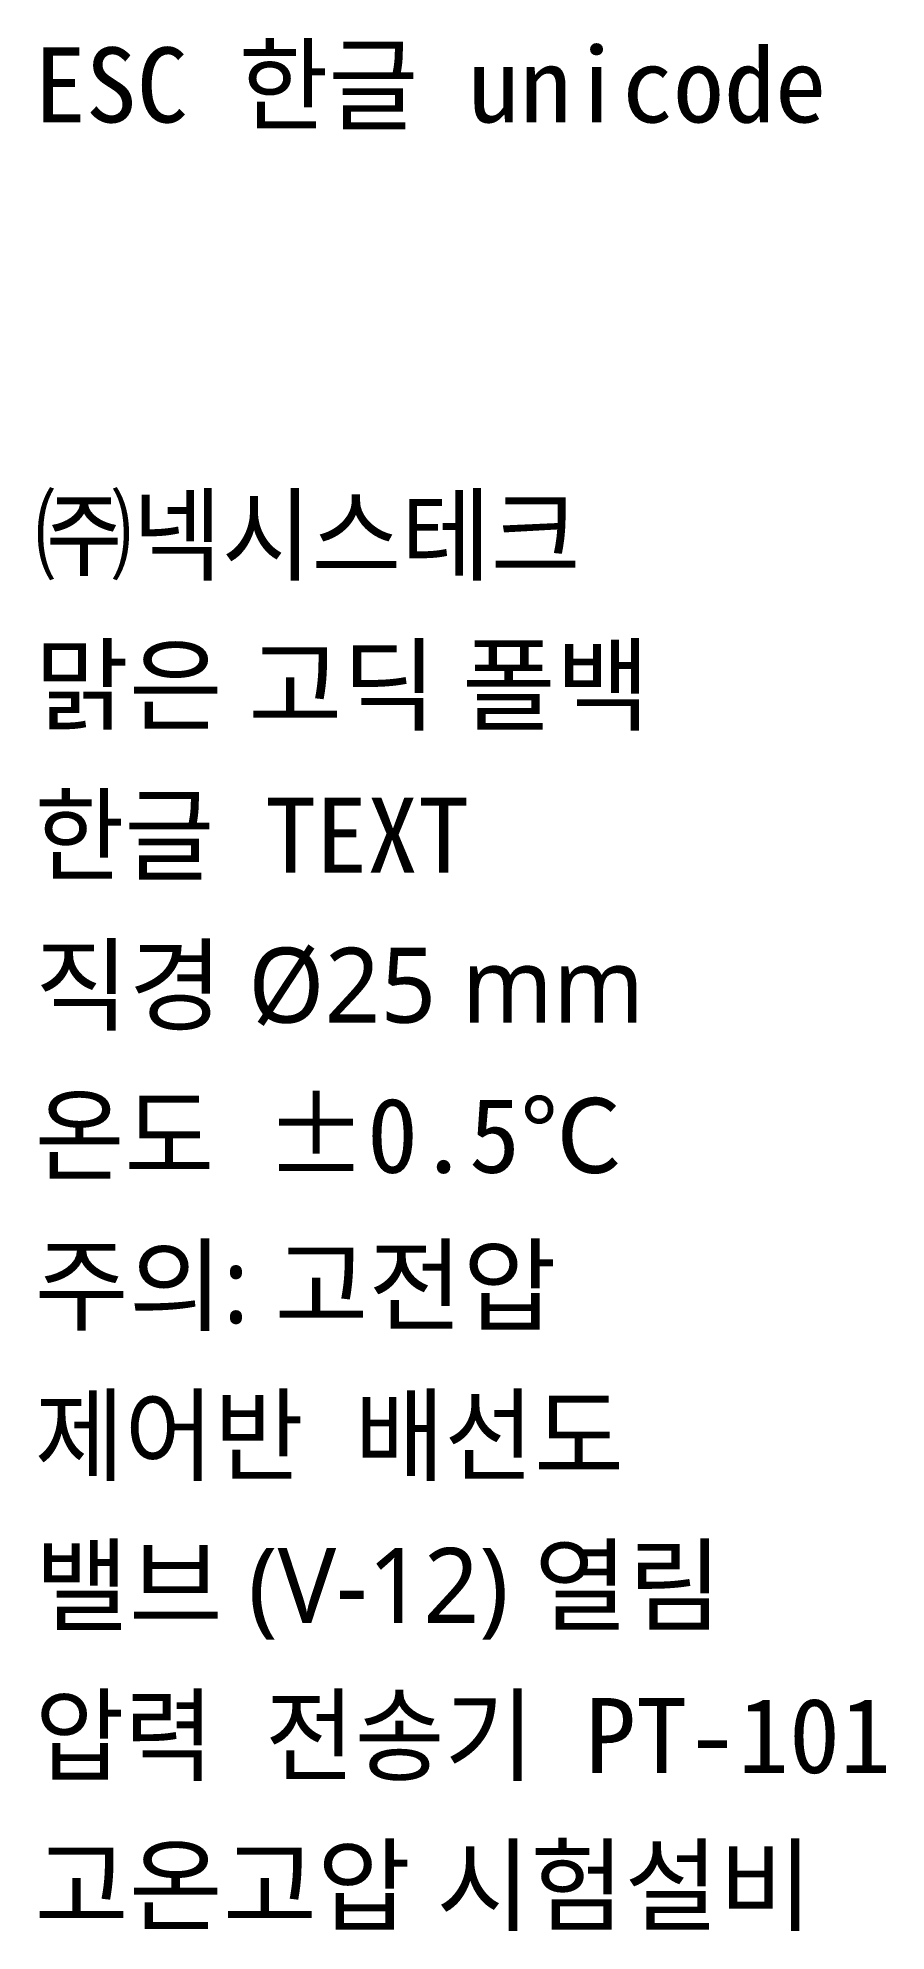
# Model space of a CAD drawing. Header units: millimetres. Extents: x 0 to 245, y -20 to 126.
# Drawn here: x 0.2 to 56.8, y -0.5 to 125.6 of the extents above; entities outside this region: 2.
import ezdxf

# ---------------------------------------------------------------- set-up
doc = ezdxf.new("R2010")
doc.units = ezdxf.units.MM
doc.layers.add('TEXT', color=3, linetype='Continuous')
doc.styles.add('KOR', font='malgun.ttf')

msp = doc.modelspace()

# ---------------------------------------------------------------- texts
at = {"layer": 'TEXT'}
for s, p in [('ESC 한글 unicode', (0, 120)), ('㈜넥시스테크', (0, 90)), ('한글 TEXT', (0, 70)), ('온도 ±0.5℃', (0, 50)), ('제어반 배선도', (0, 30)), ('압력 전송기 PT-101', (0, 10))]:
    msp.add_text(s, height=5, dxfattribs=at).set_placement(p)
at = {"layer": 'TEXT', "style": 'KOR'}
for s, p in [('맑은 고딕 폴백', (0, 80)), ('직경 Ø25 mm', (0, 60)), ('주의: 고전압', (0, 40)), ('밸브 (V-12) 열림', (0, 20)), ('고온고압 시험설비', (0, 0))]:
    msp.add_text(s, height=5, dxfattribs=at).set_placement(p)
at = {"layer": 'TEXT', "char_height": 4, "attachment_point": 1}
for s, insert, width in [('\\H4.0;{\\fHeadline R|b0|i0|c129|p18;(주)넥시스테크}\\P분수 \\S1^ 2; 끝', (200, 60), 100), ('\\H4.0;{\\fGulimChe|b1|i0|c129|p49;한글 MTEXT 첫 줄}\\P{\\f맑은 고딕|b0|i0|c129|p50;두 번째 줄 ① ± 0.5}\\P세 번째 {\\H1.5x;큰 글자}', (200, 0), 120)]:
    msp.add_mtext(s, dxfattribs=dict(at, insert=insert, width=width))

doc.saveas('drawing.dxf')
